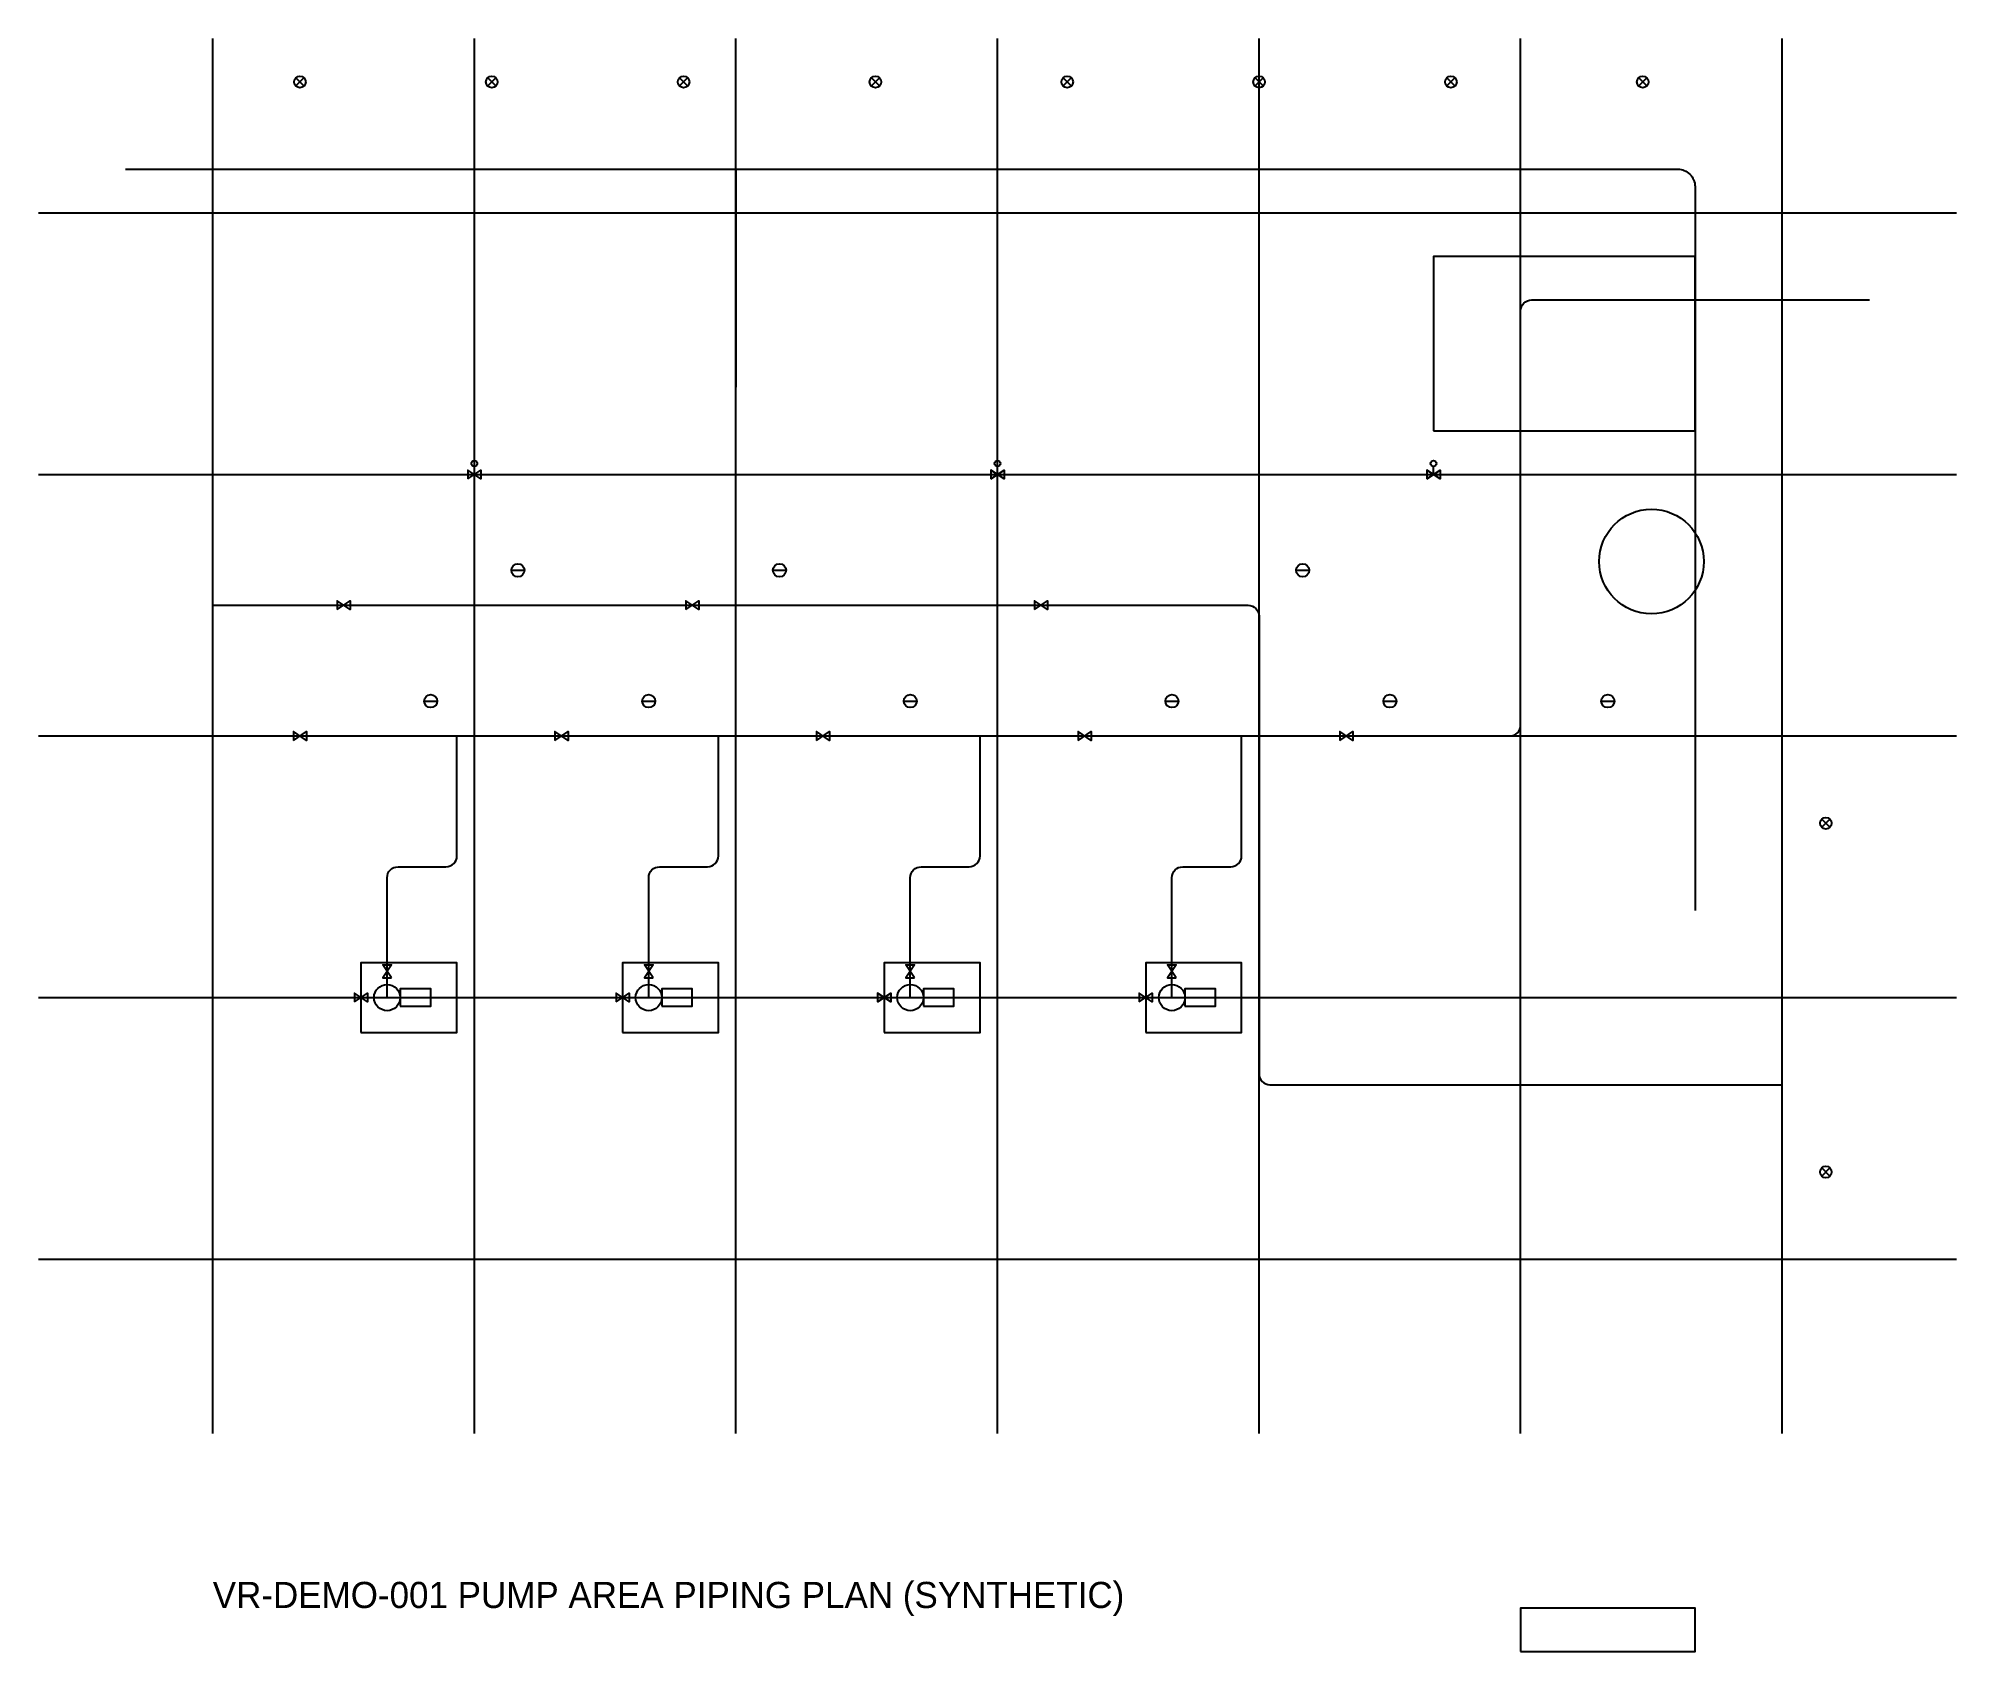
# Model space of a CAD drawing. Header units: inches. Extents: x -240 to 2400, y -540 to 1680.
import ezdxf

# ---------------------------------------------------------------- set-up
doc = ezdxf.new("R2010")
doc.units = ezdxf.units.IN
doc.header["$MEASUREMENT"] = 0
for name, color, linetype in [('A-ANNO', 7, 'Continuous'), ('E-LITE', 2, 'Continuous'), ('E-TRAY', 6, 'Continuous'), ('G-GRID', 251, 'Continuous'), ('I-INST', 1, 'Continuous'), ('M-EQPT', 30, 'Continuous'), ('P-PIPE-CS-10', 4, 'Continuous'), ('P-PIPE-CS-4', 5, 'Continuous'), ('P-VALV', 3, 'Continuous'), ('S-FDN', 8, 'Continuous'), ('S-PLATFORM', 9, 'Continuous')]:
    doc.layers.add(name, color=color, linetype=linetype)

# ---------------------------------------------------------------- blocks, each defined once
blk = doc.blocks.new('VALVE-GATE')
blk.add_lwpolyline([(-9, -6), (9, 6), (9, -6), (-9, 6)], close=True)
blk = doc.blocks.new('PUMP-CENTRIFUGAL')
blk.add_lwpolyline([(18, -12), (60, -12), (60, 12), (18, 12)], close=True)
blk.add_circle((0, 0), 18)
at = {"rotation": 90}
blk.add_blockref('VALVE-GATE', (0, 36), dxfattribs=at)
blk.add_blockref('VALVE-GATE', (-36, 0))
blk = doc.blocks.new('CONTROL-VALVE')
blk.add_line((0, 0), (0, 12))
blk.add_lwpolyline([(-9, -6), (9, 6), (9, -6), (-9, 6)], close=True)
blk.add_circle((0, 15), 4)
blk = doc.blocks.new('INST-TRANSMITTER')
blk.add_line((-9, 0), (9, 0))
blk.add_circle((0, 0), 9)
blk = doc.blocks.new('LIGHT-FIXTURE')
for p, q in [((-6, -6), (6, 6)), ((-6, 6), (6, -6))]:
    blk.add_line(p, q)
blk.add_circle((0, 0), 8)
blk = doc.blocks.new('TITLE-NOTE')
blk.add_lwpolyline([(0, 0), (240, 0), (240, 60), (0, 60)], close=True)

msp = doc.modelspace()

# ---------------------------------------------------------------- linework, layer by layer
at = {"layer": 'E-TRAY'}
msp.add_line((720, 1500), (720, 1200), dxfattribs=at)
msp.add_lwpolyline([(-120, 1500), (2016, 1500, -0.414214), (2040, 1476), (2040, 480)], format="xyb", dxfattribs=at)
at = {"layer": 'G-GRID'}
for p, q in [((0, -240), (0, 1680)), ((360, -240), (360, 1680)), ((720, -240), (720, 1680)), ((1080, -240), (1080, 1680)), ((1440, -240), (1440, 1680)), ((1800, -240), (1800, 1680)), ((2160, -240), (2160, 1680)), ((-240, 1440), (2400, 1440)), ((-240, 1080), (2400, 1080)), ((-240, 720), (2400, 720)), ((-240, 360), (2400, 360)), ((-240, 0), (2400, 0))]:
    msp.add_line(p, q, dxfattribs=at)
at = {"layer": 'P-PIPE-CS-10'}
for points in [[(0, 720), (1785, 720, 0.414214), (1800, 735), (1800, 1305, -0.414214), (1815, 1320), (2280, 1320)], [(0, 900), (1425, 900, -0.414214), (1440, 885), (1440, 255, 0.414214), (1455, 240), (2160, 240)]]:
    msp.add_lwpolyline(points, format="xyb", dxfattribs=at)
at = {"layer": 'P-PIPE-CS-4'}
for p, q in [((0, 1080), (1800, 1080)), ((240, 360), (384, 360)), ((600, 360), (744, 360)), ((960, 360), (1104, 360)), ((1320, 360), (1464, 360))]:
    msp.add_line(p, q, dxfattribs=at)
for points in [[(240, 360), (240, 525, -0.414214), (255, 540), (321, 540, 0.414214), (336, 555), (336, 720)], [(600, 360), (600, 525, -0.414214), (615, 540), (681, 540, 0.414214), (696, 555), (696, 720)], [(960, 360), (960, 525, -0.414214), (975, 540), (1041, 540, 0.414214), (1056, 555), (1056, 720)], [(1320, 360), (1320, 525, -0.414214), (1335, 540), (1401, 540, 0.414214), (1416, 555), (1416, 720)]]:
    msp.add_lwpolyline(points, format="xyb", dxfattribs=at)
at = {"layer": 'S-FDN'}
for points in [[(204, 312), (336, 312), (336, 408), (204, 408)], [(564, 312), (696, 312), (696, 408), (564, 408)], [(924, 312), (1056, 312), (1056, 408), (924, 408)], [(1284, 312), (1416, 312), (1416, 408), (1284, 408)]]:
    msp.add_lwpolyline(points, close=True, dxfattribs=at)
msp.add_circle((1980, 960), 72, dxfattribs=at)
at = {"layer": 'S-PLATFORM'}
msp.add_lwpolyline([(1680, 1140), (2040, 1140), (2040, 1380), (1680, 1380)], close=True, dxfattribs=at)

# ---------------------------------------------------------------- block references
at = {"layer": 'A-ANNO'}
msp.add_blockref('TITLE-NOTE', (1800, -540), dxfattribs=at)
at = {"layer": 'E-LITE', "row_count": 1, "column_count": 8, "row_spacing": 0, "column_spacing": 264}
msp.add_blockref('LIGHT-FIXTURE', (120, 1620), dxfattribs=at)
at = {"layer": 'E-LITE'}
for p in [(2220, 600), (2220, 120)]:
    msp.add_blockref('LIGHT-FIXTURE', p, dxfattribs=at)
at = {"layer": 'I-INST'}
for p in [(420, 948), (780, 948), (1500, 948), (300, 768), (600, 768), (960, 768), (1320, 768), (1620, 768), (1920, 768)]:
    msp.add_blockref('INST-TRANSMITTER', p, dxfattribs=at)
at = {"layer": 'M-EQPT'}
for p in [(240, 360), (600, 360), (960, 360), (1320, 360)]:
    msp.add_blockref('PUMP-CENTRIFUGAL', p, dxfattribs=at)
at = {"layer": 'P-VALV'}
for name, p in [('CONTROL-VALVE', (360, 1080)), ('CONTROL-VALVE', (1080, 1080)), ('CONTROL-VALVE', (1680, 1080)), ('VALVE-GATE', (180, 900)), ('VALVE-GATE', (660, 900)), ('VALVE-GATE', (1140, 900)), ('VALVE-GATE', (120, 720)), ('VALVE-GATE', (480, 720)), ('VALVE-GATE', (840, 720)), ('VALVE-GATE', (1200, 720)), ('VALVE-GATE', (1560, 720))]:
    msp.add_blockref(name, p, dxfattribs=at)

# ---------------------------------------------------------------- texts
at = {"layer": 'A-ANNO'}
msp.add_text('VR-DEMO-001 PUMP AREA PIPING PLAN (SYNTHETIC)', height=36, dxfattribs=at).set_placement((0, -480))

doc.saveas('drawing.dxf')
